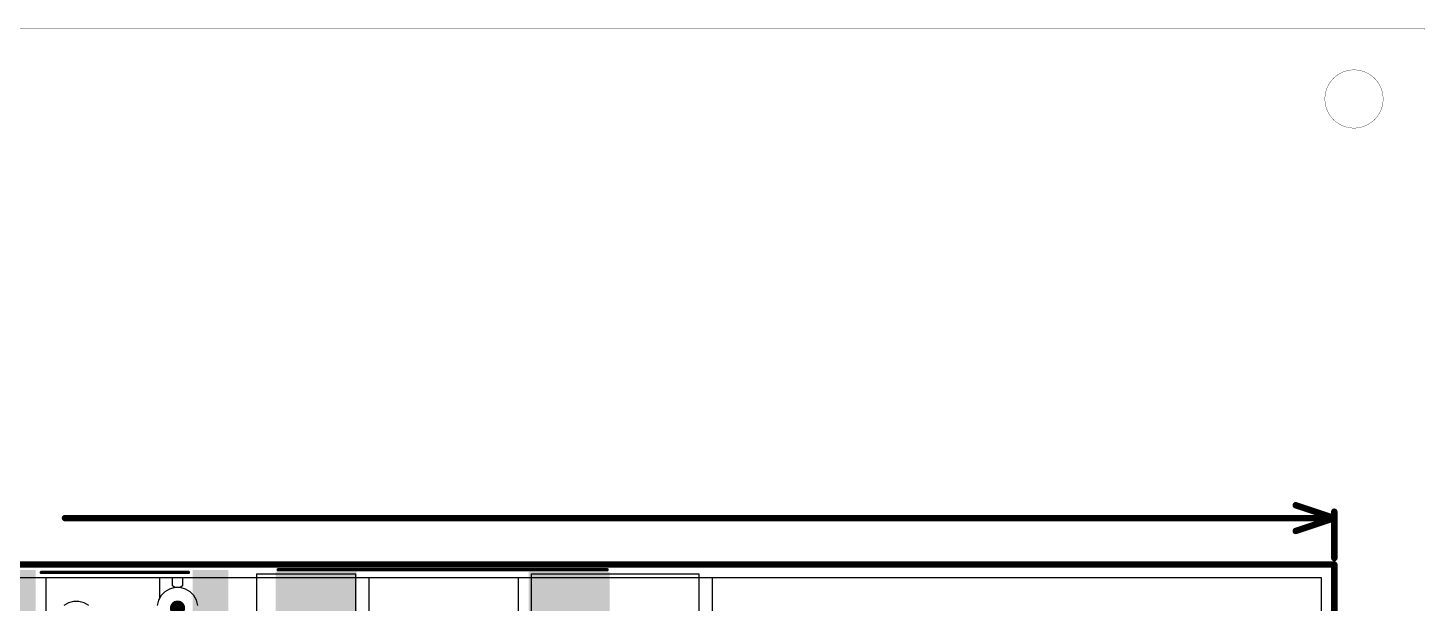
# Model space of a CAD drawing. Header units: inches. Extents: x -5 to 501, y -9 to 81.
# Drawn here: x 63.4 to 118.6, y 38.5 to 61.2 of the extents above; entities that cross this region are included whole.
import ezdxf

# ---------------------------------------------------------------- set-up
doc = ezdxf.new("R2010")
doc.units = ezdxf.units.IN
for name, color, linetype in [('Board Outline', 216, 'Continuous'), ('Bottom Layer', 5, 'Continuous'), ('Drill Drawing', 1, 'Continuous'), ('Fabrication', 76, 'Continuous'), ('Ground', 16, 'Continuous'), ('Mechanical 4', 56, 'Continuous'), ('Power', 76, 'Continuous'), ('Top Layer', 1, 'Continuous'), ('Top Overlay', 2, 'Continuous'), ('Top Paste', 8, 'Continuous'), ('Top Solder', 216, 'Continuous')]:
    doc.layers.add(name, color=color, linetype=linetype)

msp = doc.modelspace()

# ---------------------------------------------------------------- hatches: boundary and pattern name
at = {"layer": 'Bottom Layer'}
h = msp.add_hatch(color=5, dxfattribs=at)
edge = h.paths.add_edge_path()
edge.add_arc((69.31, 38.278), 0.3, 0, 360)
at = {"layer": 'Ground'}
h = msp.add_hatch(color=16, dxfattribs=at)
edge = h.paths.add_edge_path()
edge.add_arc((69.31, 38.278), 0.3, 0, 360)
at = {"layer": 'Power'}
h = msp.add_hatch(color=76, dxfattribs=at)
edge = h.paths.add_edge_path()
edge.add_arc((69.31, 38.278), 0.3, 0, 360)
at = {"layer": 'Top Layer'}
for points in [[(62.41, 39.678), (63.61, 39.678), (63.61, 37.878), (62.41, 37.878)], [(70.01, 39.678), (71.21, 39.678), (71.21, 37.878), (70.01, 37.878)], [(73.281, 39.617), (76.281, 39.617), (76.281, 35.617), (73.281, 35.617)], [(83.281, 39.617), (86.281, 39.617), (86.281, 35.617), (83.281, 35.617)]]:
    msp.add_hatch(color=1, dxfattribs=at).paths.add_polyline_path(points)
h = msp.add_hatch(color=1, dxfattribs=at)
edge = h.paths.add_edge_path()
edge.add_arc((69.31, 38.278), 0.3, 0, 360)
at = {"layer": 'Top Paste'}
for points in [[(62.41, 39.678), (63.61, 39.678), (63.61, 37.878), (62.41, 37.878)], [(70.01, 39.678), (71.21, 39.678), (71.21, 37.878), (70.01, 37.878)], [(73.281, 39.617), (76.281, 39.617), (76.281, 35.617), (73.281, 35.617)], [(83.281, 39.617), (86.281, 39.617), (86.281, 35.617), (83.281, 35.617)]]:
    msp.add_hatch(color=8, dxfattribs=at).paths.add_polyline_path(points)
at = {"layer": 'Top Solder'}
for points in [[(62.308, 39.78), (63.711, 39.78), (63.711, 37.777), (62.308, 37.777)], [(69.908, 39.78), (71.311, 39.78), (71.311, 37.777), (69.908, 37.777)], [(73.18, 39.719), (76.383, 39.719), (76.383, 35.516), (73.18, 35.516)], [(83.18, 39.719), (86.383, 39.719), (86.383, 35.516), (83.18, 35.516)]]:
    msp.add_hatch(color=216, dxfattribs=at).paths.add_polyline_path(points)

# ---------------------------------------------------------------- linework, layer by layer
at = {"layer": 'Board Outline'}
for points in [[(0, 40, 0.254, 0.254, 0), (115, 40, 0.254, 0.254, 0)], [(115, 0, 0.254, 0.254, 0), (115, 40, 0.254, 0.254, 0)]]:
    msp.add_lwpolyline(points, format="xyseb", dxfattribs=at)
msp.add_lwpolyline([(114.937, 40, 0.127, 0.127, 1), (115.064, 40, 0.127, 0.127, 1)], format="xyseb", close=True, dxfattribs=at)
msp.add_lwpolyline([(114.937, 40, 0.127, 0.127, 1), (115.064, 40, 0.127, 0.127, 1)], format="xyseb", close=True, dxfattribs=at)
at = {"layer": 'Bottom Layer'}
for p, q in [((59.411, 39.482), (114.482, 39.482)), ((114.482, 39.482), (114.482, 0.518)), ((68.663, 38.774), (68.557, 38.59)), ((68.813, 38.924), (68.663, 38.774)), ((68.998, 39.031), (68.813, 38.924)), ((69.203, 39.086), (68.998, 39.031)), ((69.416, 39.086), (69.203, 39.086)), ((69.621, 39.031), (69.416, 39.086)), ((69.806, 38.924), (69.621, 39.031)), ((69.956, 38.774), (69.806, 38.924)), ((70.063, 38.59), (69.956, 38.774)), ((68.557, 38.59), (68.502, 38.384)), ((70.118, 38.384), (70.063, 38.59))]:
    msp.add_line(p, q, dxfattribs=at)
at = {"layer": 'Drill Drawing'}
for points in [[(69.183, 38.405, 0.0508, 0.0508, 0), (69.183, 38.532, 0.0508, 0.0508, 0)], [(69.183, 38.532, 0.0508, 0.0508, 0), (69.437, 38.532, 0.0508, 0.0508, 0)], [(69.437, 38.405, 0.0508, 0.0508, 0), (69.437, 38.532, 0.0508, 0.0508, 0)]]:
    msp.add_lwpolyline(points, format="xyseb", dxfattribs=at)
for points in [[(69.17, 38.532, 0.0254, 0.0254, 1), (69.195, 38.532, 0.0254, 0.0254, 1)], [(69.17, 38.532, 0.0254, 0.0254, 1), (69.195, 38.532, 0.0254, 0.0254, 1)], [(69.424, 38.532, 0.0254, 0.0254, 1), (69.449, 38.532, 0.0254, 0.0254, 1)], [(69.424, 38.532, 0.0254, 0.0254, 1), (69.449, 38.532, 0.0254, 0.0254, 1)]]:
    msp.add_lwpolyline(points, format="xyseb", close=True, dxfattribs=at)
at = {"layer": 'Fabrication'}
for points in [[(64.864, 41.834, 0.254, 0.254, 0), (115, 41.834, 0.254, 0.254, 0)], [(113.476, 42.342, 0.254, 0.254, 0), (115, 41.834, 0.254, 0.254, 0)], [(113.476, 41.326, 0.254, 0.254, 0), (115, 41.834, 0.254, 0.254, 0)], [(115, 40.254, 0.254, 0.254, 0), (115, 42.088, 0.254, 0.254, 0)]]:
    msp.add_lwpolyline(points, format="xyseb", dxfattribs=at)
for points in [[(64.8, 41.834, 0.127, 0.127, 1), (64.927, 41.834, 0.127, 0.127, 1)], [(113.413, 42.342, 0.127, 0.127, 1), (113.54, 42.342, 0.127, 0.127, 1)], [(114.937, 42.088, 0.127, 0.127, 1), (115.064, 42.088, 0.127, 0.127, 1)], [(114.937, 41.834, 0.127, 0.127, 1), (115.064, 41.834, 0.127, 0.127, 1)], [(114.937, 41.834, 0.127, 0.127, 1), (115.064, 41.834, 0.127, 0.127, 1)], [(114.937, 41.834, 0.127, 0.127, 1), (115.064, 41.834, 0.127, 0.127, 1)], [(113.413, 41.326, 0.127, 0.127, 1), (113.54, 41.326, 0.127, 0.127, 1)], [(114.937, 40.254, 0.127, 0.127, 1), (115.064, 40.254, 0.127, 0.127, 1)]]:
    msp.add_lwpolyline(points, format="xyseb", close=True, dxfattribs=at)
at = {"layer": 'Ground'}
for p, q in [((59.411, 39.482), (114.482, 39.482)), ((114.482, 39.482), (114.482, 0.518)), ((68.663, 38.774), (68.557, 38.59)), ((68.813, 38.924), (68.663, 38.774)), ((68.998, 39.031), (68.813, 38.924)), ((69.203, 39.086), (68.998, 39.031)), ((69.416, 39.086), (69.203, 39.086)), ((69.621, 39.031), (69.416, 39.086)), ((69.806, 38.924), (69.621, 39.031)), ((69.956, 38.774), (69.806, 38.924)), ((70.063, 38.59), (69.956, 38.774)), ((68.557, 38.59), (68.502, 38.384)), ((70.118, 38.384), (70.063, 38.59))]:
    msp.add_line(p, q, dxfattribs=at)
at = {"layer": 'Mechanical 4'}
for points in [[(-3.572, 61.19, 0.0127, 0.0127, 0), (118.528, 61.19, 0.0127, 0.0127, 0)], [(118.528, 61.19, 0.0127, 0.0127, -0.414214), (118.578, 61.14, 0.0127, 0.0127, 0)], [(0.001, 39.998, 0.0127, 0.0127, 0), (115.001, 39.998, 0.0127, 0.0127, 0)], [(115.001, -0.002, 0.0127, 0.0127, 0), (115.001, 39.998, 0.0127, 0.0127, 0)]]:
    msp.add_lwpolyline(points, format="xyseb", dxfattribs=at)
for points in [[(118.525, 61.19, 0.00635, 0.00635, 1), (118.531, 61.19, 0.00635, 0.00635, 1)], [(118.525, 61.19, 0.00635, 0.00635, 1), (118.531, 61.19, 0.00635, 0.00635, 1)], [(118.531, 61.19, 0.00635, 0.00635, 1), (118.525, 61.19, 0.00635, 0.00635, 1)], [(118.531, 61.19, 0.00635, 0.00635, 1), (118.525, 61.19, 0.00635, 0.00635, 1)], [(118.523, 61.19, 0.00317, 0.00317, 1), (118.527, 61.19, 0.00317, 0.00317, 1)], [(118.523, 61.19, 0.00317, 0.00317, 1), (118.527, 61.19, 0.00317, 0.00317, 1)], [(118.53, 61.19, 0.00317, 0.00317, 1), (118.533, 61.19, 0.00317, 0.00317, 1)], [(118.53, 61.19, 0.00317, 0.00317, 1), (118.533, 61.19, 0.00317, 0.00317, 1)], [(118.575, 61.14, 0.00635, 0.00635, 1), (118.581, 61.14, 0.00635, 0.00635, 1)], [(116.928, 58.39, 0.0127, 0.0127, 1), (114.628, 58.39, 0.0127, 0.0127, 1)], [(116.928, 58.39, 0.0127, 0.0127, 1), (114.628, 58.39, 0.0127, 0.0127, 1)], [(114.625, 58.39, 0.00635, 0.00635, 1), (114.631, 58.39, 0.00635, 0.00635, 1)], [(114.625, 58.39, 0.00635, 0.00635, 1), (114.631, 58.39, 0.00635, 0.00635, 1)], [(114.631, 58.39, 0.00635, 0.00635, 1), (114.625, 58.39, 0.00635, 0.00635, 1)], [(114.623, 58.39, 0.00317, 0.00317, 1), (114.627, 58.39, 0.00317, 0.00317, 1)], [(114.63, 58.39, 0.00317, 0.00317, 1), (114.633, 58.39, 0.00317, 0.00317, 1)], [(116.925, 58.39, 0.00635, 0.00635, 1), (116.931, 58.39, 0.00635, 0.00635, 1)], [(116.925, 58.39, 0.00635, 0.00635, 1), (116.931, 58.39, 0.00635, 0.00635, 1)], [(114.998, 39.998, 0.00635, 0.00635, 1), (115.004, 39.998, 0.00635, 0.00635, 1)], [(114.998, 39.998, 0.00635, 0.00635, 1), (115.004, 39.998, 0.00635, 0.00635, 1)], [(115.004, 39.998, 0.00635, 0.00635, 1), (114.998, 39.998, 0.00635, 0.00635, 1)], [(114.996, 39.998, 0.00317, 0.00317, 1), (114.999, 39.998, 0.00317, 0.00317, 1)], [(115.003, 39.998, 0.00317, 0.00317, 1), (115.006, 39.998, 0.00317, 0.00317, 1)]]:
    msp.add_lwpolyline(points, format="xyseb", close=True, dxfattribs=at)
at = {"layer": 'Power'}
for p, q in [((59.411, 39.482), (68.593, 39.482)), ((68.593, 39.482), (68.593, 38.652)), ((69.111, 39.157), (69.111, 39.482)), ((69.111, 39.482), (114.482, 39.482)), ((114.482, 39.482), (114.482, 0.518)), ((68.593, 38.652), (68.557, 38.59)), ((69.203, 39.086), (69.111, 39.157)), ((69.416, 39.086), (69.203, 39.086)), ((69.621, 39.031), (69.416, 39.086)), ((69.806, 38.924), (69.621, 39.031)), ((69.956, 38.774), (69.806, 38.924)), ((70.063, 38.59), (69.956, 38.774)), ((64.998, 38.483), (64.814, 38.377)), ((65.203, 38.538), (64.998, 38.483)), ((65.416, 38.538), (65.203, 38.538)), ((65.621, 38.483), (65.416, 38.538)), ((65.806, 38.377), (65.621, 38.483)), ((68.557, 38.59), (68.502, 38.384)), ((70.118, 38.384), (70.063, 38.59))]:
    msp.add_line(p, q, dxfattribs=at)
at = {"layer": 'Top Layer'}
for p, q in [((64.118, 37.561), (64.118, 39.482)), ((64.118, 39.482), (69.502, 39.482)), ((69.502, 39.482), (69.502, 39.152)), ((76.356, 39.617), (72.425, 39.617)), ((72.425, 39.617), (72.425, 25.273)), ((76.356, 23.233), (76.356, 39.617)), ((76.874, 35.392), (76.874, 39.482)), ((76.874, 39.482), (82.763, 39.482)), ((82.763, 39.482), (82.763, 30.277)), ((89.916, 39.617), (83.281, 39.617)), ((83.281, 39.617), (83.281, 30.277)), ((89.916, 30.277), (89.916, 39.617)), ((90.434, 30.277), (90.434, 39.482)), ((90.434, 39.482), (114.482, 39.482)), ((114.482, 39.482), (114.482, 0.518)), ((68.663, 38.774), (68.557, 38.59)), ((68.813, 38.924), (68.663, 38.774)), ((68.998, 39.031), (68.813, 38.924)), ((69.203, 39.086), (68.998, 39.031)), ((69.416, 39.086), (69.203, 39.086)), ((69.502, 39.152), (69.416, 39.086)), ((68.557, 38.59), (68.502, 38.384))]:
    msp.add_line(p, q, dxfattribs=at)
at = {"layer": 'Top Overlay'}
for points in [[(63.925, 39.689, 0.127, 0.127, 0), (69.742, 39.689, 0.127, 0.127, 0)], [(73.281, 39.795, 0.127, 0.127, 0), (86.281, 39.795, 0.127, 0.127, 0)]]:
    msp.add_lwpolyline(points, format="xyseb", dxfattribs=at)
for points in [[(63.893, 39.689, 0.0635, 0.0635, 1), (63.957, 39.689, 0.0635, 0.0635, 1)], [(69.71, 39.689, 0.0635, 0.0635, 1), (69.774, 39.689, 0.0635, 0.0635, 1)], [(73.25, 39.795, 0.0635, 0.0635, 1), (73.313, 39.795, 0.0635, 0.0635, 1)], [(86.25, 39.795, 0.0635, 0.0635, 1), (86.313, 39.795, 0.0635, 0.0635, 1)]]:
    msp.add_lwpolyline(points, format="xyseb", close=True, dxfattribs=at)

doc.saveas('drawing.dxf')
